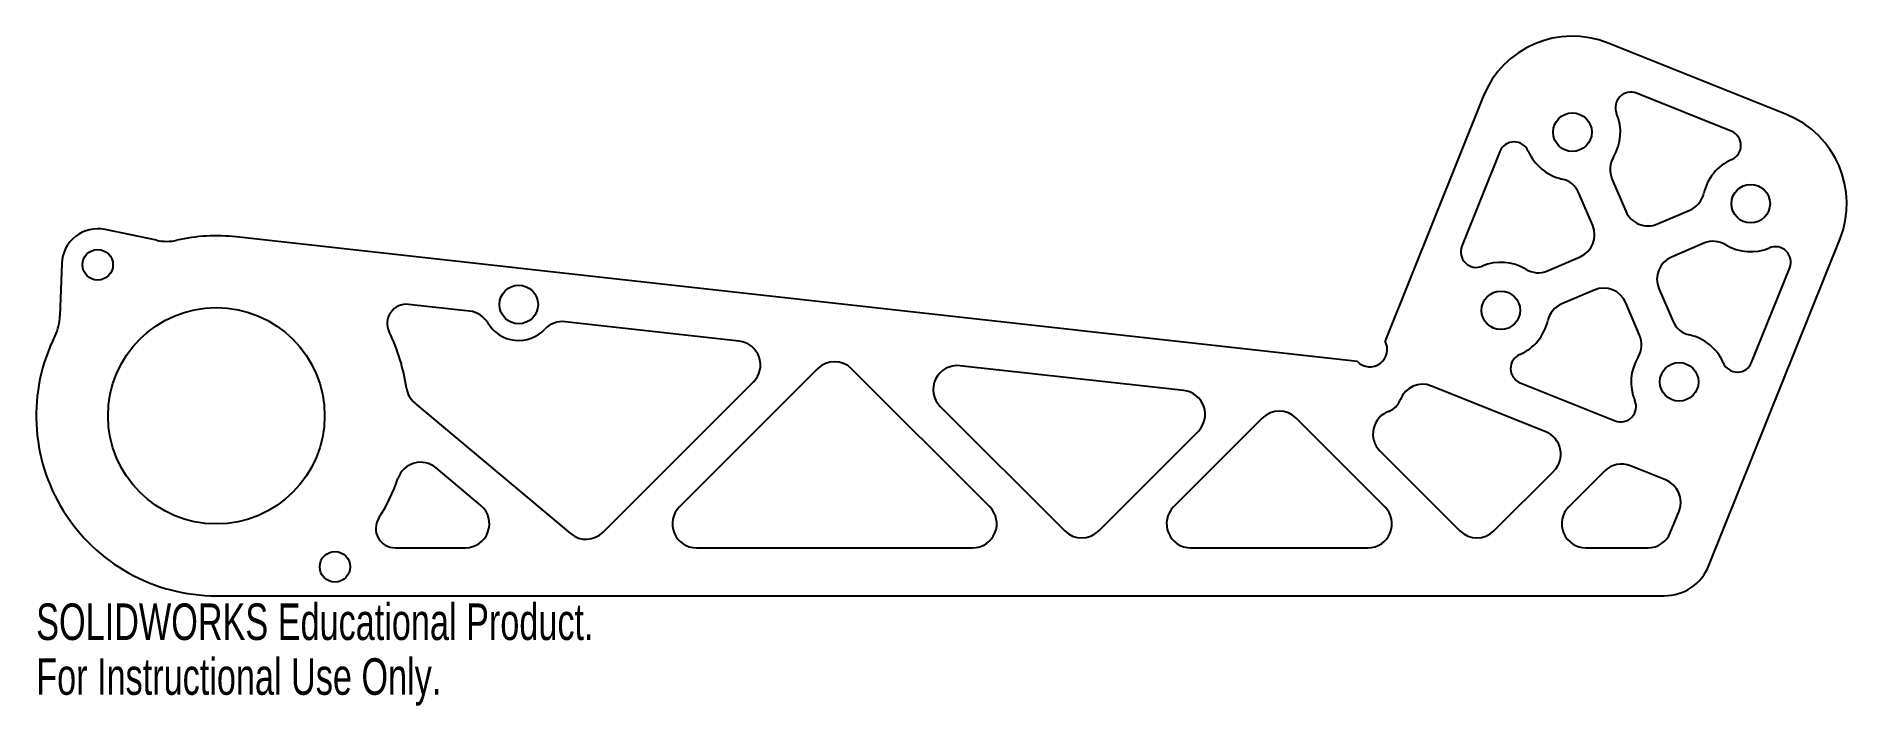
# Model space of a CAD drawing. Header units: inches. Extents: x -7.72 to 1.71, y -3.64 to -0.15.
import ezdxf

# ---------------------------------------------------------------- set-up
doc = ezdxf.new("R2010")
doc.units = ezdxf.units.IN
doc.header["$MEASUREMENT"] = 0
doc.styles.add('SLDTEXTSTYLE0', font='TXT', dxfattribs={"width": 0.7})

msp = doc.modelspace()

# ---------------------------------------------------------------- linework, layer by layer
at = {"color": 7, "linetype": 'Continuous', "lineweight": 25}
for p, q in [((1.3921, -0.5587), (0.464, -0.1862)), ((-0.1862, -0.464), (-0.6975, -1.738)), ((1.1049, -0.6455), (0.6115, -0.4475)), ((-0.0995, -0.7512), (-0.2975, -1.2446)), ((0.4836, -0.8935), (0.5558, -1.0625)), ((0.3834, -1.1362), (0.3112, -0.9672)), ((0.7199, -1.1284), (0.8889, -1.0562)), ((-7.0922, -1.2136), (-7.3593, -1.1575)), ((-0.8412, -1.8454), (-6.6767, -1.1958)), ((0.9879, -2.9082), (1.6698, -1.209)), ((0.1486, -1.3724), (0.3176, -1.3002)), ((0.9626, -1.2286), (0.7936, -1.3008)), ((-7.5852, -1.3348), (-7.5941, -1.6077)), ((1.2106, -1.8498), (1.4086, -1.3565)), ((0.3912, -1.4727), (0.2222, -1.5449)), ((0.7277, -1.4649), (0.7999, -1.6338)), ((-5.462, -1.5826), (-5.7801, -1.5472)), ((0.6275, -1.7075), (0.5553, -1.5385)), ((-4.0596, -1.7387), (-4.9651, -1.6379)), ((-3.651, -1.8824), (-4.3703, -2.6017)), ((-2.7549, -2.6017), (-3.4742, -1.8824)), ((-1.7448, -1.9963), (-2.9099, -1.8666)), ((-4.7678, -2.7341), (-3.985, -1.9513)), ((0.1388, -2.2108), (-0.4549, -1.9725)), ((0.0062, -1.9555), (0.4996, -2.1536)), ((-5.7475, -2.061), (-4.9366, -2.7414)), ((-0.6175, -2.0419), (-0.6199, -2.0478)), ((-3.0121, -2.0793), (-2.3647, -2.7267)), ((-1.3362, -2.14), (-1.7978, -2.6017)), ((-0.6978, -2.6017), (-1.1594, -2.14)), ((-2.188, -2.7267), (-1.6702, -2.209)), ((-0.7239, -2.3103), (-0.3076, -2.7267)), ((-5.4036, -2.5943), (-5.6366, -2.3988)), ((-0.1308, -2.7267), (0.1807, -2.4152)), ((0.4454, -2.4156), (0.2593, -2.6017)), ((0.7631, -2.4614), (0.5803, -2.388)), ((0.7873, -2.7366), (0.8326, -2.6239)), ((-5.8504, -2.8151), (-5.4839, -2.8151)), ((-4.2819, -2.8151), (-2.8433, -2.8151)), ((-1.7094, -2.8151), (-0.7862, -2.8151)), ((0.3477, -2.8151), (0.6713, -2.8151)), ((-6.7804, -3.0651), (0.7558, -3.0651))]:
    msp.add_line(p, q, dxfattribs=at)
for centre, radius in [((0.2778, -0.6503), 0.1005), ((1.2058, -1.0227), 0.1005), ((-7.3978, -1.341), 0.0795), ((-5.2066, -1.5481), 0.1005), ((-0.0947, -1.5783), 0.1005), ((-6.7804, -2.1276), 0.5635), ((0.8333, -1.9508), 0.1005), ((-6.1629, -2.9142), 0.0795)]:
    msp.add_circle(centre, radius, dxfattribs=at)
for centre, radius, start, end in [((0.2778, -0.6503), 0.5, 68.1315, 158.1315), ((0.5817, -0.5217), 0.08, 68.1315, 202.92433), ((0.2778, -0.6503), 0.25, 328.81683, 22.92433), ((1.2058, -1.0227), 0.5, 338.1315, 68.1315), ((1.0751, -0.7197), 0.08, 293.33866, 68.1315), ((-0.0252, -0.781), 0.08, 23.33866, 158.1315), ((0.2778, -0.6503), 0.25, 203.33866, 257.44616), ((0.5986, -0.8444), 0.125, 148.81683, 203.1315), ((1.2058, -1.0227), 0.25, 113.33866, 167.44616), ((0.1963, -1.0163), 0.125, 23.1315, 77.44616), ((0.8398, -0.9412), 0.125, 293.1315, 347.44616), ((0.6708, -1.0134), 0.125, 203.1315, 293.1315), ((-7.3978, -1.341), 0.1875, 78.1315, 178.1315), ((-7.0407, -0.969), 0.25, 258.1315, 282.66538), ((-6.7804, -2.1276), 0.9375, 83.64844, 102.66538), ((0.2685, -1.1853), 0.125, 293.1315, 23.1315), ((1.0117, -1.3436), 0.125, 58.81683, 113.1315), ((-0.2232, -1.2744), 0.08, 158.1315, 292.92433), ((0.8427, -1.4157), 0.125, 113.1315, 203.1315), ((1.2058, -1.0227), 0.25, 238.81683, 292.92433), ((1.3344, -1.3267), 0.08, 338.1315, 112.92433), ((-0.0947, -1.5783), 0.25, 58.81683, 112.92433), ((0.0995, -1.2575), 0.125, 238.81683, 293.1315), ((0.4403, -1.5876), 0.125, 23.1315, 113.1315), ((-5.7911, -1.6465), 0.1, 83.64844, 205.93072), ((-5.4758, -1.7068), 0.125, 30.51834, 83.64844), ((0.2713, -1.6598), 0.125, 113.1315, 167.44616), ((-7.844, -1.5995), 0.25, 333.59762, 358.1315), ((-6.7804, -2.1276), 1, 8.29694, 25.93072), ((-5.2066, -1.5481), 0.1875, 210.51834, 316.77855), ((-4.9789, -1.7621), 0.125, 83.64844, 136.77855), ((-0.0947, -1.5783), 0.25, 293.33866, 347.44616), ((0.9149, -1.5847), 0.125, 203.1315, 257.44616), ((-6.7804, -2.1276), 0.9375, 153.59762, 270), ((-4.0734, -1.8629), 0.125, 315, 83.64844), ((-0.7766, -1.7821), 0.0905, 224.39126, 29.15707), ((0.5125, -1.7566), 0.125, 328.81683, 23.1315), ((0.8333, -1.9508), 0.25, 23.33866, 77.44616), ((-3.5626, -1.9708), 0.125, 45, 135), ((-2.9238, -1.9909), 0.125, 83.64844, 225), ((0.036, -1.8813), 0.08, 113.33866, 248.1315), ((0.8333, -1.9508), 0.25, 148.81683, 202.92433), ((1.1363, -1.82), 0.08, 203.33866, 338.1315), ((-0.5015, -2.0885), 0.125, 68.1315, 158.1315), ((-5.6672, -1.9652), 0.125, 188.29694, 230), ((-1.7586, -2.1206), 0.125, 315, 83.64844), ((-0.7127, -2.0106), 0.1, 290.0533, 338.1315), ((0.5294, -2.0793), 0.08, 248.1315, 22.92433), ((-1.2478, -2.2284), 0.125, 45, 135), ((-0.6355, -2.222), 0.125, 110.0533, 225), ((0.0923, -2.3268), 0.125, 315, 68.1315), ((-5.7169, -2.4946), 0.125, 50, 160.95986), ((0.5338, -2.504), 0.125, 68.1315, 135), ((-6.7804, -2.1276), 1, 327.71772, 340.95986), ((0.7166, -2.5774), 0.125, 338.1315, 68.1315), ((-5.4839, -2.6901), 0.125, 270, 50), ((-4.2819, -2.6901), 0.125, 135, 270), ((-2.8433, -2.6901), 0.125, 270, 45), ((-1.7094, -2.6901), 0.125, 135, 270), ((-0.7862, -2.6901), 0.125, 270, 45), ((0.3477, -2.6901), 0.125, 135, 270), ((-5.8504, -2.7151), 0.1, 147.71772, 270), ((-2.2763, -2.6383), 0.125, 225, 315), ((-0.2192, -2.6383), 0.125, 225, 315), ((-4.8562, -2.6457), 0.125, 230, 315), ((0.6713, -2.6901), 0.125, 270, 338.1315), ((0.7558, -2.8151), 0.25, 270, 338.1315)]:
    msp.add_arc(centre, radius, start, end, dxfattribs=at)

# ---------------------------------------------------------------- texts
at = {"color": 7, "linetype": 'Continuous', "char_height": 0.1903, "attachment_point": 1, "style": 'SLDTEXTSTYLE0'}
for s, insert in [('SOLIDWORKS Educational Product.', (-7.7179, -3.1052)), ('For Instructional Use Only.', (-7.7179, -3.3906))]:
    msp.add_mtext(s, dxfattribs=dict(at, insert=insert))

doc.saveas('drawing.dxf')
